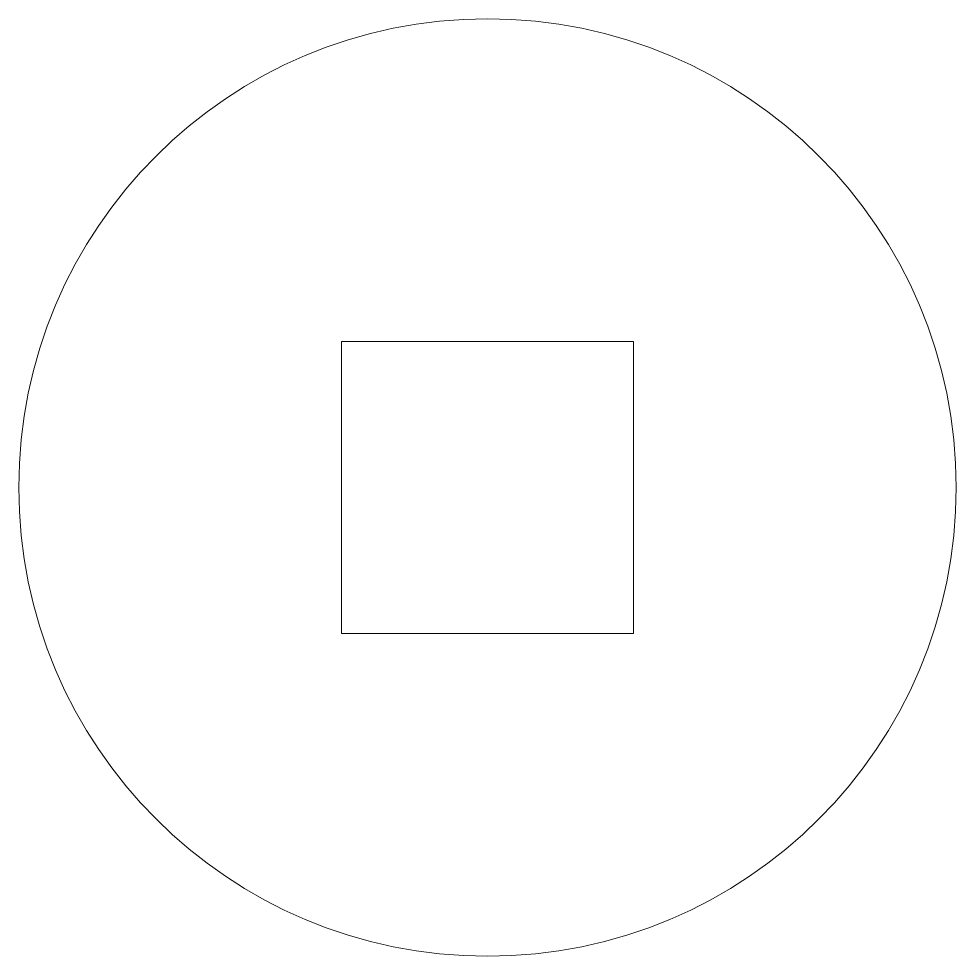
# Model space of a CAD drawing. Header units: millimetres. Extents: x 107 to 237, y -335 to -205.
import ezdxf

# ---------------------------------------------------------------- set-up
doc = ezdxf.new("R2010")
doc.units = ezdxf.units.MM

msp = doc.modelspace()

# ---------------------------------------------------------------- linework, layer by layer
at = {"color": 7, "linetype": 'Continuous', "lineweight": 15}
for p, q in [((151.75, -249.75), (151.75, -290.25)), ((192.25, -249.75), (151.75, -249.75)), ((192.25, -290.25), (192.25, -249.75)), ((151.75, -290.25), (192.25, -290.25))]:
    msp.add_line(p, q, dxfattribs=at)
msp.add_circle((172, -270), 65, dxfattribs=at)

doc.saveas('drawing.dxf')
